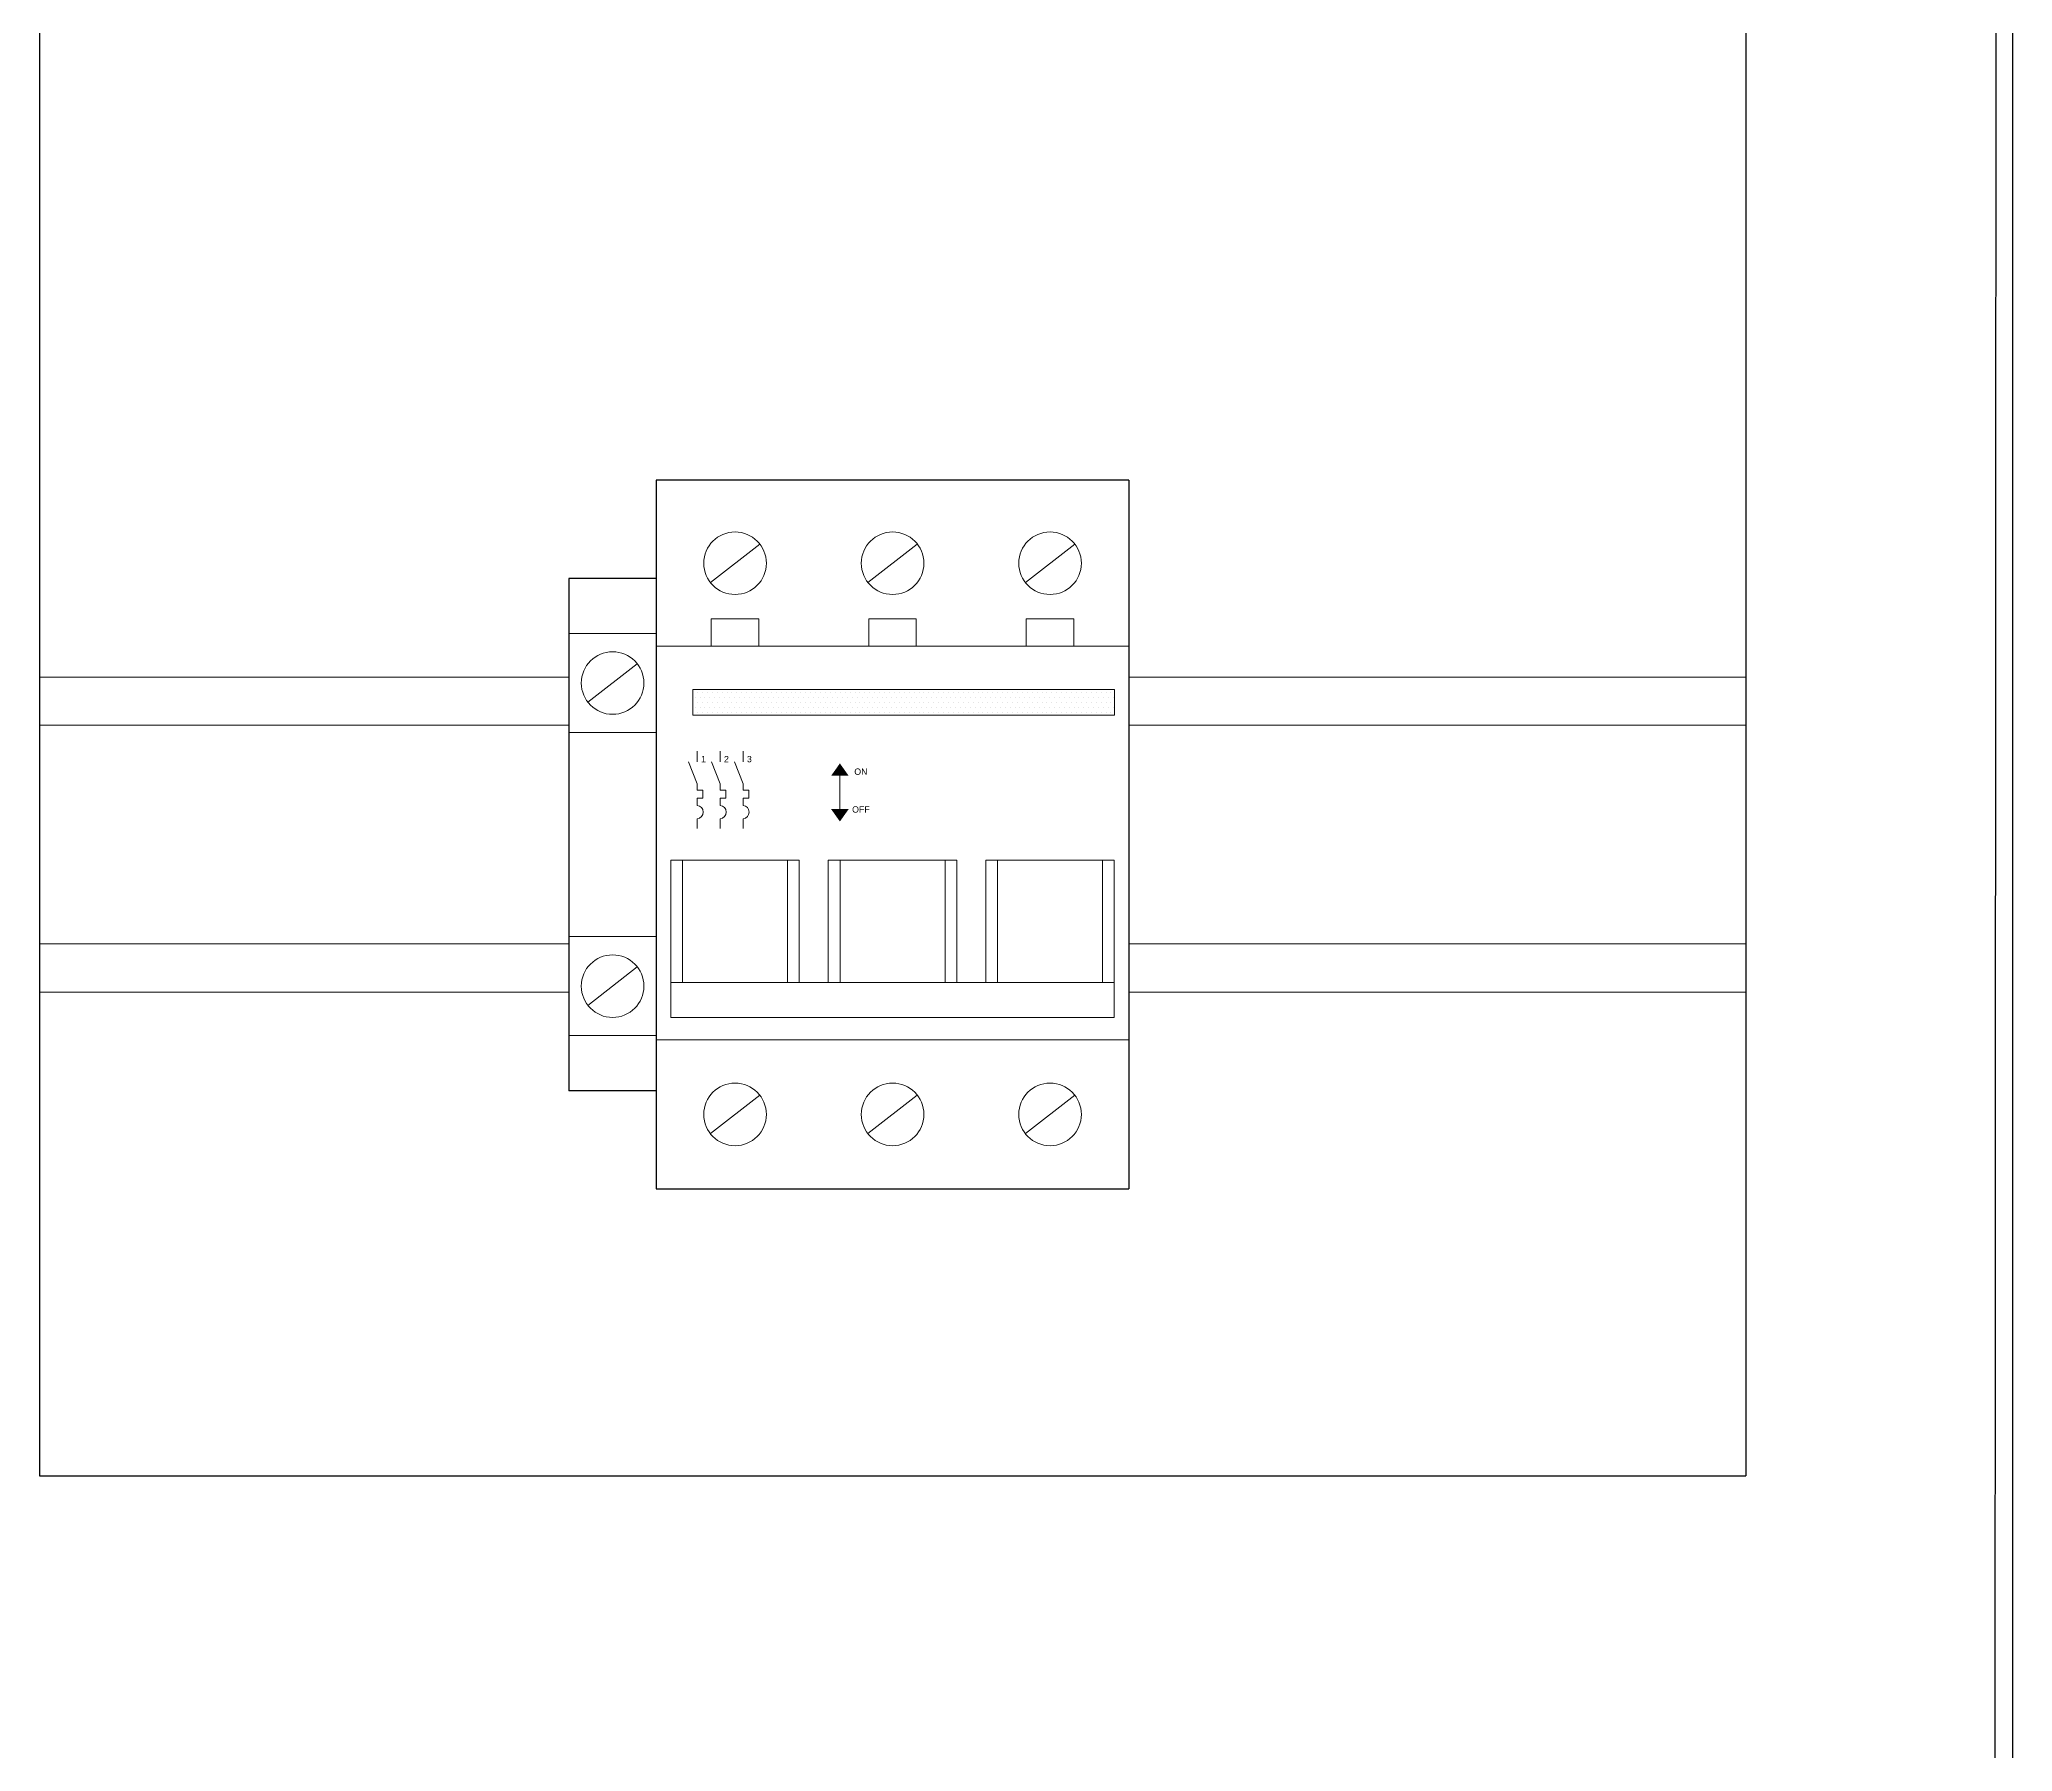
# Model space of a CAD drawing. Header units: millimetres. Extents: x -1335 to 33749, y 2338 to 5277.
# Drawn here: x 30310.8 to 30390.2, y 4326.8 to 4395.7 of the extents above; entities that cross this region are included whole.
import ezdxf
from ezdxf.enums import TextEntityAlignment as Align

# ---------------------------------------------------------------- set-up
doc = ezdxf.new("R2010")
doc.units = ezdxf.units.MM
doc.layers.add('01', color=6, linetype='Continuous', lineweight=20)
doc.layers.add('02', color=1, linetype='Continuous', lineweight=20)
doc.layers.add('03', color=141, linetype='Continuous')
doc.layers.add('04', color=11, linetype='Continuous')
doc.styles.add('T', font='arial.ttf')

# ---------------------------------------------------------------- blocks, each defined once
blk = doc.blocks.new('*X127')
at = {"color": 0}
for p, q in [((56.1234, 56.8069), (56.1234, 56.8069)), ((56.1262, 56.8125), (56.1262, 56.8125)), ((56.1291, 56.8069), (56.1291, 56.8069)), ((56.1319, 56.8125), (56.1319, 56.8125)), ((56.1347, 56.8069), (56.1347, 56.8069)), ((56.1375, 56.8125), (56.1375, 56.8125)), ((56.1403, 56.8069), (56.1403, 56.8069)), ((56.1431, 56.8125), (56.1431, 56.8125)), ((56.1459, 56.8069), (56.1459, 56.8069)), ((56.1488, 56.8125), (56.1488, 56.8125)), ((56.1516, 56.8069), (56.1516, 56.8069)), ((56.1544, 56.8125), (56.1544, 56.8125)), ((56.1572, 56.8069), (56.1572, 56.8069)), ((56.16, 56.8125), (56.16, 56.8125)), ((56.1628, 56.8069), (56.1628, 56.8069)), ((56.1656, 56.8125), (56.1656, 56.8125)), ((56.1684, 56.8069), (56.1684, 56.8069)), ((56.1713, 56.8125), (56.1713, 56.8125)), ((56.1741, 56.8069), (56.1741, 56.8069)), ((56.1769, 56.8125), (56.1769, 56.8125)), ((56.1797, 56.8069), (56.1797, 56.8069)), ((56.1825, 56.8125), (56.1825, 56.8125)), ((56.1853, 56.8069), (56.1853, 56.8069)), ((56.1881, 56.8125), (56.1881, 56.8125)), ((56.1909, 56.8069), (56.1909, 56.8069)), ((56.1938, 56.8125), (56.1938, 56.8125)), ((56.1966, 56.8069), (56.1966, 56.8069)), ((56.1994, 56.8125), (56.1994, 56.8125)), ((56.2022, 56.8069), (56.2022, 56.8069)), ((56.205, 56.8125), (56.205, 56.8125)), ((56.2078, 56.8069), (56.2078, 56.8069)), ((56.2106, 56.8125), (56.2106, 56.8125)), ((56.2134, 56.8069), (56.2134, 56.8069)), ((56.2163, 56.8125), (56.2163, 56.8125)), ((56.2191, 56.8069), (56.2191, 56.8069)), ((56.2219, 56.8125), (56.2219, 56.8125)), ((56.2247, 56.8069), (56.2247, 56.8069)), ((56.2275, 56.8125), (56.2275, 56.8125)), ((56.2303, 56.8069), (56.2303, 56.8069)), ((56.2331, 56.8125), (56.2331, 56.8125)), ((56.2359, 56.8069), (56.2359, 56.8069)), ((56.2388, 56.8125), (56.2388, 56.8125)), ((56.2416, 56.8069), (56.2416, 56.8069)), ((56.2444, 56.8125), (56.2444, 56.8125)), ((56.2472, 56.8069), (56.2472, 56.8069)), ((56.25, 56.8125), (56.25, 56.8125)), ((56.2528, 56.8069), (56.2528, 56.8069)), ((56.2556, 56.8125), (56.2556, 56.8125)), ((56.2584, 56.8069), (56.2584, 56.8069)), ((56.2613, 56.8125), (56.2613, 56.8125)), ((56.2641, 56.8069), (56.2641, 56.8069)), ((56.2669, 56.8125), (56.2669, 56.8125)), ((56.2697, 56.8069), (56.2697, 56.8069)), ((56.2725, 56.8125), (56.2725, 56.8125)), ((56.2753, 56.8069), (56.2753, 56.8069)), ((56.2781, 56.8125), (56.2781, 56.8125)), ((56.2809, 56.8069), (56.2809, 56.8069)), ((56.2838, 56.8125), (56.2838, 56.8125)), ((56.2866, 56.8069), (56.2866, 56.8069)), ((56.2894, 56.8125), (56.2894, 56.8125)), ((56.2922, 56.8069), (56.2922, 56.8069)), ((56.295, 56.8125), (56.295, 56.8125)), ((56.2978, 56.8069), (56.2978, 56.8069)), ((56.3006, 56.8125), (56.3006, 56.8125)), ((56.3034, 56.8069), (56.3034, 56.8069)), ((56.3063, 56.8125), (56.3063, 56.8125)), ((56.3091, 56.8069), (56.3091, 56.8069)), ((56.3119, 56.8125), (56.3119, 56.8125)), ((56.3147, 56.8069), (56.3147, 56.8069)), ((56.3175, 56.8125), (56.3175, 56.8125)), ((56.3203, 56.8069), (56.3203, 56.8069)), ((56.3231, 56.8125), (56.3231, 56.8125)), ((56.3259, 56.8069), (56.3259, 56.8069)), ((56.3288, 56.8125), (56.3288, 56.8125)), ((56.3316, 56.8069), (56.3316, 56.8069)), ((56.3344, 56.8125), (56.3344, 56.8125)), ((56.3372, 56.8069), (56.3372, 56.8069)), ((56.34, 56.8125), (56.34, 56.8125)), ((56.3428, 56.8069), (56.3428, 56.8069)), ((56.3456, 56.8125), (56.3456, 56.8125)), ((56.3484, 56.8069), (56.3484, 56.8069)), ((56.3513, 56.8125), (56.3513, 56.8125)), ((56.3541, 56.8069), (56.3541, 56.8069)), ((56.3569, 56.8125), (56.3569, 56.8125)), ((56.3597, 56.8069), (56.3597, 56.8069)), ((56.3625, 56.8125), (56.3625, 56.8125)), ((56.3653, 56.8069), (56.3653, 56.8069)), ((56.3681, 56.8125), (56.3681, 56.8125)), ((56.3709, 56.8069), (56.3709, 56.8069)), ((56.3738, 56.8125), (56.3738, 56.8125)), ((56.3766, 56.8069), (56.3766, 56.8069)), ((56.3794, 56.8125), (56.3794, 56.8125)), ((56.3822, 56.8069), (56.3822, 56.8069)), ((56.385, 56.8125), (56.385, 56.8125)), ((56.3878, 56.8069), (56.3878, 56.8069)), ((56.3906, 56.8125), (56.3906, 56.8125)), ((56.3934, 56.8069), (56.3934, 56.8069)), ((56.3963, 56.8125), (56.3963, 56.8125)), ((56.3991, 56.8069), (56.3991, 56.8069)), ((56.4019, 56.8125), (56.4019, 56.8125)), ((56.4047, 56.8069), (56.4047, 56.8069)), ((56.4075, 56.8125), (56.4075, 56.8125)), ((56.4103, 56.8069), (56.4103, 56.8069)), ((56.4131, 56.8125), (56.4131, 56.8125)), ((56.4159, 56.8069), (56.4159, 56.8069)), ((56.4188, 56.8125), (56.4188, 56.8125)), ((56.4216, 56.8069), (56.4216, 56.8069)), ((56.4244, 56.8125), (56.4244, 56.8125)), ((56.4272, 56.8069), (56.4272, 56.8069)), ((56.43, 56.8125), (56.43, 56.8125)), ((56.4328, 56.8069), (56.4328, 56.8069)), ((56.4356, 56.8125), (56.4356, 56.8125)), ((56.4384, 56.8069), (56.4384, 56.8069)), ((56.4413, 56.8125), (56.4413, 56.8125)), ((56.4441, 56.8069), (56.4441, 56.8069)), ((56.4469, 56.8125), (56.4469, 56.8125)), ((56.4497, 56.8069), (56.4497, 56.8069)), ((56.4525, 56.8125), (56.4525, 56.8125)), ((56.4553, 56.8069), (56.4553, 56.8069)), ((56.4581, 56.8125), (56.4581, 56.8125)), ((56.4609, 56.8069), (56.4609, 56.8069)), ((56.4638, 56.8125), (56.4638, 56.8125)), ((56.4666, 56.8069), (56.4666, 56.8069)), ((56.4694, 56.8125), (56.4694, 56.8125)), ((56.4722, 56.8069), (56.4722, 56.8069)), ((56.475, 56.8125), (56.475, 56.8125)), ((56.4778, 56.8069), (56.4778, 56.8069)), ((56.4806, 56.8125), (56.4806, 56.8125)), ((56.4834, 56.8069), (56.4834, 56.8069)), ((56.4863, 56.8125), (56.4863, 56.8125)), ((56.4891, 56.8069), (56.4891, 56.8069)), ((56.4919, 56.8125), (56.4919, 56.8125)), ((56.4947, 56.8069), (56.4947, 56.8069)), ((56.4975, 56.8125), (56.4975, 56.8125)), ((56.5003, 56.8069), (56.5003, 56.8069)), ((56.5031, 56.8125), (56.5031, 56.8125)), ((56.5059, 56.8069), (56.5059, 56.8069)), ((56.5088, 56.8125), (56.5088, 56.8125)), ((56.5116, 56.8069), (56.5116, 56.8069)), ((56.5144, 56.8125), (56.5144, 56.8125)), ((56.5172, 56.8069), (56.5172, 56.8069)), ((56.52, 56.8125), (56.52, 56.8125)), ((56.5228, 56.8069), (56.5228, 56.8069)), ((56.5256, 56.8125), (56.5256, 56.8125)), ((56.5284, 56.8069), (56.5284, 56.8069)), ((56.5313, 56.8125), (56.5313, 56.8125)), ((56.5341, 56.8069), (56.5341, 56.8069)), ((56.5369, 56.8125), (56.5369, 56.8125)), ((56.5397, 56.8069), (56.5397, 56.8069)), ((56.5425, 56.8125), (56.5425, 56.8125)), ((56.5453, 56.8069), (56.5453, 56.8069)), ((56.5481, 56.8125), (56.5481, 56.8125)), ((56.5509, 56.8069), (56.5509, 56.8069)), ((56.5538, 56.8125), (56.5538, 56.8125)), ((56.5566, 56.8069), (56.5566, 56.8069)), ((56.5594, 56.8125), (56.5594, 56.8125)), ((56.5622, 56.8069), (56.5622, 56.8069)), ((56.565, 56.8125), (56.565, 56.8125)), ((56.5678, 56.8069), (56.5678, 56.8069)), ((56.5706, 56.8125), (56.5706, 56.8125)), ((56.5734, 56.8069), (56.5734, 56.8069)), ((56.5763, 56.8125), (56.5763, 56.8125)), ((56.5791, 56.8069), (56.5791, 56.8069)), ((56.5819, 56.8125), (56.5819, 56.8125)), ((56.5847, 56.8069), (56.5847, 56.8069)), ((56.5875, 56.8125), (56.5875, 56.8125)), ((56.5903, 56.8069), (56.5903, 56.8069)), ((56.5931, 56.8125), (56.5931, 56.8125)), ((56.5959, 56.8069), (56.5959, 56.8069)), ((56.5988, 56.8125), (56.5988, 56.8125)), ((56.6016, 56.8069), (56.6016, 56.8069)), ((56.1234, 56.7956), (56.1234, 56.7956)), ((56.1262, 56.8013), (56.1262, 56.8013)), ((56.1262, 56.79), (56.1262, 56.79)), ((56.1291, 56.7956), (56.1291, 56.7956)), ((56.1319, 56.8013), (56.1319, 56.8013)), ((56.1319, 56.79), (56.1319, 56.79)), ((56.1347, 56.7956), (56.1347, 56.7956)), ((56.1375, 56.8013), (56.1375, 56.8013)), ((56.1375, 56.79), (56.1375, 56.79)), ((56.1403, 56.7956), (56.1403, 56.7956)), ((56.1431, 56.8013), (56.1431, 56.8013)), ((56.1431, 56.79), (56.1431, 56.79)), ((56.1459, 56.7956), (56.1459, 56.7956)), ((56.1488, 56.8013), (56.1488, 56.8013)), ((56.1488, 56.79), (56.1488, 56.79)), ((56.1516, 56.7956), (56.1516, 56.7956)), ((56.1544, 56.8013), (56.1544, 56.8013)), ((56.1544, 56.79), (56.1544, 56.79)), ((56.1572, 56.7956), (56.1572, 56.7956)), ((56.16, 56.8013), (56.16, 56.8013)), ((56.16, 56.79), (56.16, 56.79)), ((56.1628, 56.7956), (56.1628, 56.7956)), ((56.1656, 56.8013), (56.1656, 56.8013)), ((56.1656, 56.79), (56.1656, 56.79)), ((56.1684, 56.7956), (56.1684, 56.7956)), ((56.1713, 56.8013), (56.1713, 56.8013)), ((56.1713, 56.79), (56.1713, 56.79)), ((56.1741, 56.7956), (56.1741, 56.7956)), ((56.1769, 56.8013), (56.1769, 56.8013)), ((56.1769, 56.79), (56.1769, 56.79)), ((56.1797, 56.7956), (56.1797, 56.7956)), ((56.1825, 56.8013), (56.1825, 56.8013)), ((56.1825, 56.79), (56.1825, 56.79)), ((56.1853, 56.7956), (56.1853, 56.7956)), ((56.1881, 56.8013), (56.1881, 56.8013)), ((56.1881, 56.79), (56.1881, 56.79)), ((56.1909, 56.7956), (56.1909, 56.7956)), ((56.1938, 56.8013), (56.1938, 56.8013)), ((56.1938, 56.79), (56.1938, 56.79)), ((56.1966, 56.7956), (56.1966, 56.7956)), ((56.1994, 56.8013), (56.1994, 56.8013)), ((56.1994, 56.79), (56.1994, 56.79)), ((56.2022, 56.7956), (56.2022, 56.7956)), ((56.205, 56.8013), (56.205, 56.8013)), ((56.205, 56.79), (56.205, 56.79)), ((56.2078, 56.7956), (56.2078, 56.7956)), ((56.2106, 56.8013), (56.2106, 56.8013)), ((56.2106, 56.79), (56.2106, 56.79)), ((56.2134, 56.7956), (56.2134, 56.7956)), ((56.2163, 56.8013), (56.2163, 56.8013)), ((56.2163, 56.79), (56.2163, 56.79)), ((56.2191, 56.7956), (56.2191, 56.7956)), ((56.2219, 56.8013), (56.2219, 56.8013)), ((56.2219, 56.79), (56.2219, 56.79)), ((56.2247, 56.7956), (56.2247, 56.7956)), ((56.2275, 56.8013), (56.2275, 56.8013)), ((56.2275, 56.79), (56.2275, 56.79)), ((56.2303, 56.7956), (56.2303, 56.7956)), ((56.2331, 56.8013), (56.2331, 56.8013)), ((56.2331, 56.79), (56.2331, 56.79)), ((56.2359, 56.7956), (56.2359, 56.7956)), ((56.2388, 56.8013), (56.2388, 56.8013)), ((56.2388, 56.79), (56.2388, 56.79)), ((56.2416, 56.7956), (56.2416, 56.7956)), ((56.2444, 56.8013), (56.2444, 56.8013)), ((56.2444, 56.79), (56.2444, 56.79)), ((56.2472, 56.7956), (56.2472, 56.7956)), ((56.25, 56.8013), (56.25, 56.8013)), ((56.25, 56.79), (56.25, 56.79)), ((56.2528, 56.7956), (56.2528, 56.7956)), ((56.2556, 56.8013), (56.2556, 56.8013)), ((56.2556, 56.79), (56.2556, 56.79)), ((56.2584, 56.7956), (56.2584, 56.7956)), ((56.2613, 56.8013), (56.2613, 56.8013)), ((56.2613, 56.79), (56.2613, 56.79)), ((56.2641, 56.7956), (56.2641, 56.7956)), ((56.2669, 56.8013), (56.2669, 56.8013)), ((56.2669, 56.79), (56.2669, 56.79)), ((56.2697, 56.7956), (56.2697, 56.7956)), ((56.2725, 56.8013), (56.2725, 56.8013)), ((56.2725, 56.79), (56.2725, 56.79)), ((56.2753, 56.7956), (56.2753, 56.7956)), ((56.2781, 56.8013), (56.2781, 56.8013)), ((56.2781, 56.79), (56.2781, 56.79)), ((56.2809, 56.7956), (56.2809, 56.7956)), ((56.2838, 56.8013), (56.2838, 56.8013)), ((56.2838, 56.79), (56.2838, 56.79)), ((56.2866, 56.7956), (56.2866, 56.7956)), ((56.2894, 56.8013), (56.2894, 56.8013)), ((56.2894, 56.79), (56.2894, 56.79)), ((56.2922, 56.7956), (56.2922, 56.7956)), ((56.295, 56.8013), (56.295, 56.8013)), ((56.295, 56.79), (56.295, 56.79)), ((56.2978, 56.7956), (56.2978, 56.7956)), ((56.3006, 56.8013), (56.3006, 56.8013)), ((56.3006, 56.79), (56.3006, 56.79)), ((56.3034, 56.7956), (56.3034, 56.7956)), ((56.3063, 56.8013), (56.3063, 56.8013)), ((56.3063, 56.79), (56.3063, 56.79)), ((56.3091, 56.7956), (56.3091, 56.7956)), ((56.3119, 56.8013), (56.3119, 56.8013)), ((56.3119, 56.79), (56.3119, 56.79)), ((56.3147, 56.7956), (56.3147, 56.7956)), ((56.3175, 56.8013), (56.3175, 56.8013)), ((56.3175, 56.79), (56.3175, 56.79)), ((56.3203, 56.7956), (56.3203, 56.7956)), ((56.3231, 56.8013), (56.3231, 56.8013)), ((56.3231, 56.79), (56.3231, 56.79)), ((56.3259, 56.7956), (56.3259, 56.7956)), ((56.3288, 56.8013), (56.3288, 56.8013)), ((56.3288, 56.79), (56.3288, 56.79)), ((56.3316, 56.7956), (56.3316, 56.7956)), ((56.3344, 56.8013), (56.3344, 56.8013)), ((56.3344, 56.79), (56.3344, 56.79)), ((56.3372, 56.7956), (56.3372, 56.7956)), ((56.34, 56.8013), (56.34, 56.8013)), ((56.34, 56.79), (56.34, 56.79)), ((56.3428, 56.7956), (56.3428, 56.7956)), ((56.3456, 56.8013), (56.3456, 56.8013)), ((56.3456, 56.79), (56.3456, 56.79)), ((56.3484, 56.7956), (56.3484, 56.7956)), ((56.3513, 56.8013), (56.3513, 56.8013)), ((56.3513, 56.79), (56.3513, 56.79)), ((56.3541, 56.7956), (56.3541, 56.7956)), ((56.3569, 56.8013), (56.3569, 56.8013)), ((56.3569, 56.79), (56.3569, 56.79)), ((56.3597, 56.7956), (56.3597, 56.7956)), ((56.3625, 56.8013), (56.3625, 56.8013)), ((56.3625, 56.79), (56.3625, 56.79)), ((56.3653, 56.7956), (56.3653, 56.7956)), ((56.3681, 56.8013), (56.3681, 56.8013)), ((56.3681, 56.79), (56.3681, 56.79)), ((56.3709, 56.7956), (56.3709, 56.7956)), ((56.3738, 56.8013), (56.3738, 56.8013)), ((56.3738, 56.79), (56.3738, 56.79)), ((56.3766, 56.7956), (56.3766, 56.7956)), ((56.3794, 56.8013), (56.3794, 56.8013)), ((56.3794, 56.79), (56.3794, 56.79)), ((56.3822, 56.7956), (56.3822, 56.7956)), ((56.385, 56.8013), (56.385, 56.8013)), ((56.385, 56.79), (56.385, 56.79)), ((56.3878, 56.7956), (56.3878, 56.7956)), ((56.3906, 56.8013), (56.3906, 56.8013)), ((56.3906, 56.79), (56.3906, 56.79)), ((56.3934, 56.7956), (56.3934, 56.7956)), ((56.3963, 56.8013), (56.3963, 56.8013)), ((56.3963, 56.79), (56.3963, 56.79)), ((56.3991, 56.7956), (56.3991, 56.7956)), ((56.4019, 56.8013), (56.4019, 56.8013)), ((56.4019, 56.79), (56.4019, 56.79)), ((56.4047, 56.7956), (56.4047, 56.7956)), ((56.4075, 56.8013), (56.4075, 56.8013)), ((56.4075, 56.79), (56.4075, 56.79)), ((56.4103, 56.7956), (56.4103, 56.7956)), ((56.4131, 56.8013), (56.4131, 56.8013)), ((56.4131, 56.79), (56.4131, 56.79)), ((56.4159, 56.7956), (56.4159, 56.7956)), ((56.4188, 56.8013), (56.4188, 56.8013)), ((56.4188, 56.79), (56.4188, 56.79)), ((56.4216, 56.7956), (56.4216, 56.7956)), ((56.4244, 56.8013), (56.4244, 56.8013)), ((56.4244, 56.79), (56.4244, 56.79)), ((56.4272, 56.7956), (56.4272, 56.7956)), ((56.43, 56.8013), (56.43, 56.8013)), ((56.43, 56.79), (56.43, 56.79)), ((56.4328, 56.7956), (56.4328, 56.7956)), ((56.4356, 56.8013), (56.4356, 56.8013)), ((56.4356, 56.79), (56.4356, 56.79)), ((56.4384, 56.7956), (56.4384, 56.7956)), ((56.4413, 56.8013), (56.4413, 56.8013)), ((56.4413, 56.79), (56.4413, 56.79)), ((56.4441, 56.7956), (56.4441, 56.7956)), ((56.4469, 56.8013), (56.4469, 56.8013)), ((56.4469, 56.79), (56.4469, 56.79)), ((56.4497, 56.7956), (56.4497, 56.7956)), ((56.4525, 56.8013), (56.4525, 56.8013)), ((56.4525, 56.79), (56.4525, 56.79)), ((56.4553, 56.7956), (56.4553, 56.7956)), ((56.4581, 56.8013), (56.4581, 56.8013)), ((56.4581, 56.79), (56.4581, 56.79)), ((56.4609, 56.7956), (56.4609, 56.7956)), ((56.4638, 56.8013), (56.4638, 56.8013)), ((56.4638, 56.79), (56.4638, 56.79)), ((56.4666, 56.7956), (56.4666, 56.7956)), ((56.4694, 56.8013), (56.4694, 56.8013)), ((56.4694, 56.79), (56.4694, 56.79)), ((56.4722, 56.7956), (56.4722, 56.7956)), ((56.475, 56.8013), (56.475, 56.8013)), ((56.475, 56.79), (56.475, 56.79)), ((56.4778, 56.7956), (56.4778, 56.7956)), ((56.4806, 56.8013), (56.4806, 56.8013)), ((56.4806, 56.79), (56.4806, 56.79)), ((56.4834, 56.7956), (56.4834, 56.7956)), ((56.4863, 56.8013), (56.4863, 56.8013)), ((56.4863, 56.79), (56.4863, 56.79)), ((56.4891, 56.7956), (56.4891, 56.7956)), ((56.4919, 56.8013), (56.4919, 56.8013)), ((56.4919, 56.79), (56.4919, 56.79)), ((56.4947, 56.7956), (56.4947, 56.7956)), ((56.4975, 56.8013), (56.4975, 56.8013)), ((56.4975, 56.79), (56.4975, 56.79)), ((56.5003, 56.7956), (56.5003, 56.7956)), ((56.5031, 56.8013), (56.5031, 56.8013)), ((56.5031, 56.79), (56.5031, 56.79)), ((56.5059, 56.7956), (56.5059, 56.7956)), ((56.5088, 56.8013), (56.5088, 56.8013)), ((56.5088, 56.79), (56.5088, 56.79)), ((56.5116, 56.7956), (56.5116, 56.7956)), ((56.5144, 56.8013), (56.5144, 56.8013)), ((56.5144, 56.79), (56.5144, 56.79)), ((56.5172, 56.7956), (56.5172, 56.7956)), ((56.52, 56.8013), (56.52, 56.8013)), ((56.52, 56.79), (56.52, 56.79)), ((56.5228, 56.7956), (56.5228, 56.7956)), ((56.5256, 56.8013), (56.5256, 56.8013)), ((56.5256, 56.79), (56.5256, 56.79)), ((56.5284, 56.7956), (56.5284, 56.7956)), ((56.5313, 56.8013), (56.5313, 56.8013)), ((56.5313, 56.79), (56.5313, 56.79)), ((56.5341, 56.7956), (56.5341, 56.7956)), ((56.5369, 56.8013), (56.5369, 56.8013)), ((56.5369, 56.79), (56.5369, 56.79)), ((56.5397, 56.7956), (56.5397, 56.7956)), ((56.5425, 56.8013), (56.5425, 56.8013)), ((56.5425, 56.79), (56.5425, 56.79)), ((56.5453, 56.7956), (56.5453, 56.7956)), ((56.5481, 56.8013), (56.5481, 56.8013)), ((56.5481, 56.79), (56.5481, 56.79)), ((56.5509, 56.7956), (56.5509, 56.7956)), ((56.5538, 56.8013), (56.5538, 56.8013)), ((56.5538, 56.79), (56.5538, 56.79)), ((56.5566, 56.7956), (56.5566, 56.7956)), ((56.5594, 56.8013), (56.5594, 56.8013)), ((56.5594, 56.79), (56.5594, 56.79)), ((56.5622, 56.7956), (56.5622, 56.7956)), ((56.565, 56.8013), (56.565, 56.8013)), ((56.565, 56.79), (56.565, 56.79)), ((56.5678, 56.7956), (56.5678, 56.7956)), ((56.5706, 56.8013), (56.5706, 56.8013)), ((56.5706, 56.79), (56.5706, 56.79)), ((56.5734, 56.7956), (56.5734, 56.7956)), ((56.5763, 56.8013), (56.5763, 56.8013)), ((56.5763, 56.79), (56.5763, 56.79)), ((56.5791, 56.7956), (56.5791, 56.7956)), ((56.5819, 56.8013), (56.5819, 56.8013)), ((56.5819, 56.79), (56.5819, 56.79)), ((56.5847, 56.7956), (56.5847, 56.7956)), ((56.5875, 56.8013), (56.5875, 56.8013)), ((56.5875, 56.79), (56.5875, 56.79)), ((56.5903, 56.7956), (56.5903, 56.7956)), ((56.5931, 56.8013), (56.5931, 56.8013)), ((56.5931, 56.79), (56.5931, 56.79)), ((56.5959, 56.7956), (56.5959, 56.7956)), ((56.5988, 56.8013), (56.5988, 56.8013)), ((56.5988, 56.79), (56.5988, 56.79)), ((56.6016, 56.7956), (56.6016, 56.7956))]:
    blk.add_line(p, q, dxfattribs=at)

msp = doc.modelspace()

# ---------------------------------------------------------------- linework, layer by layer
at = {"layer": '01', "color": 8}
for p, q in [((30337.819, 4373.862), (30339.806, 4375.406)), ((30344.154, 4373.862), (30346.14, 4375.406)), ((30350.488, 4373.862), (30352.474, 4375.406)), ((30335.645, 4371.805), (30332.126, 4371.805)), ((30337.857, 4372.4), (30337.857, 4371.296)), ((30338.813, 4372.4), (30337.857, 4372.4)), ((30338.813, 4372.4), (30339.768, 4372.4)), ((30339.768, 4372.4), (30339.768, 4371.296)), ((30345.147, 4372.4), (30344.192, 4372.4)), ((30344.192, 4372.4), (30344.192, 4371.296)), ((30345.147, 4372.4), (30346.102, 4372.4)), ((30346.102, 4372.4), (30346.102, 4371.296)), ((30351.481, 4372.4), (30350.526, 4372.4)), ((30350.526, 4372.4), (30350.526, 4371.296)), ((30351.481, 4372.4), (30352.436, 4372.4)), ((30352.436, 4372.4), (30352.436, 4371.296)), ((30332.893, 4369.043), (30334.879, 4370.587)), ((30335.645, 4367.825), (30332.126, 4367.825)), ((30337.288, 4367.08), (30337.288, 4366.642)), ((30338.21, 4367.08), (30338.21, 4366.642)), ((30339.133, 4367.08), (30339.133, 4366.642)), ((30336.942, 4366.642), (30337.288, 4365.765)), ((30337.864, 4366.642), (30338.21, 4365.765)), ((30338.786, 4366.642), (30339.133, 4365.765)), ((30343.028, 4366.086), (30343.028, 4364.742)), ((30337.288, 4365.765), (30337.288, 4365.512)), ((30337.288, 4365.512), (30337.519, 4365.512)), ((30337.519, 4365.512), (30337.519, 4365.189)), ((30338.21, 4365.765), (30338.21, 4365.512)), ((30338.21, 4365.512), (30338.441, 4365.512)), ((30338.441, 4365.512), (30338.441, 4365.189)), ((30339.133, 4365.765), (30339.133, 4365.512)), ((30339.133, 4365.512), (30339.363, 4365.512)), ((30339.363, 4365.512), (30339.363, 4365.189)), ((30337.288, 4365.189), (30337.288, 4364.889)), ((30337.519, 4365.189), (30337.288, 4365.189)), ((30338.21, 4365.189), (30338.21, 4364.889)), ((30338.441, 4365.189), (30338.21, 4365.189)), ((30339.363, 4365.189), (30339.133, 4365.189)), ((30339.133, 4365.189), (30339.133, 4364.889)), ((30337.288, 4364.358), (30337.288, 4363.966)), ((30338.21, 4364.358), (30338.21, 4363.966)), ((30339.133, 4364.358), (30339.133, 4363.966)), ((30336.701, 4362.697), (30336.229, 4362.697)), ((30336.229, 4362.697), (30336.229, 4357.771)), ((30336.701, 4362.697), (30340.924, 4362.697)), ((30336.701, 4357.771), (30336.701, 4362.697)), ((30340.924, 4362.697), (30341.396, 4362.697)), ((30340.924, 4362.697), (30340.924, 4357.771)), ((30341.396, 4362.697), (30341.396, 4357.771)), ((30343.035, 4362.697), (30342.563, 4362.697)), ((30342.563, 4362.697), (30342.563, 4357.771)), ((30343.035, 4362.697), (30347.258, 4362.697)), ((30343.035, 4357.771), (30343.035, 4362.697)), ((30347.258, 4362.697), (30347.731, 4362.697)), ((30347.258, 4362.697), (30347.258, 4357.771)), ((30347.731, 4362.697), (30347.731, 4357.771)), ((30349.37, 4362.697), (30348.897, 4362.697)), ((30348.897, 4362.697), (30348.897, 4357.771)), ((30349.37, 4362.697), (30353.593, 4362.697)), ((30349.37, 4357.771), (30349.37, 4362.697)), ((30353.593, 4362.697), (30354.065, 4362.697)), ((30353.593, 4362.697), (30353.593, 4357.771)), ((30354.065, 4362.697), (30354.065, 4357.771)), ((30335.645, 4359.614), (30332.126, 4359.614)), ((30332.893, 4356.852), (30334.879, 4358.397)), ((30336.229, 4357.771), (30354.065, 4357.771)), ((30336.229, 4357.771), (30336.229, 4356.363)), ((30336.701, 4357.771), (30340.924, 4357.771)), ((30343.035, 4357.771), (30347.258, 4357.771)), ((30349.37, 4357.771), (30353.593, 4357.771)), ((30354.065, 4357.771), (30354.065, 4356.363)), ((30354.065, 4356.363), (30336.229, 4356.363)), ((30336.701, 4356.363), (30340.924, 4356.363)), ((30343.035, 4356.363), (30347.258, 4356.363)), ((30349.37, 4356.363), (30353.593, 4356.363)), ((30335.645, 4355.635), (30332.126, 4355.635)), ((30337.819, 4351.692), (30339.806, 4353.236)), ((30344.154, 4351.692), (30346.14, 4353.236)), ((30350.488, 4351.692), (30352.474, 4353.236))]:
    msp.add_line(p, q, dxfattribs=at)
msp.add_lwpolyline([(30337.12, 4369.559), (30337.12, 4368.525), (30354.077, 4368.525), (30354.077, 4369.559)], close=True, dxfattribs=at)
for points in [[(30343.028, 4366.583, 0, 0.704, 0), (30343.028, 4366.086, 0.704, 0.704, 0)], [(30343.028, 4364.245, 0, 0.704, 0), (30343.028, 4364.742, 0.704, 0.704, 0)]]:
    msp.add_lwpolyline(points, format="xyseb", dxfattribs=at)
for centre in [(30338.813, 4374.634), (30345.147, 4374.634), (30351.481, 4374.634), (30333.886, 4369.815), (30333.886, 4357.624), (30338.813, 4352.464), (30345.147, 4352.464), (30351.481, 4352.464)]:
    msp.add_circle(centre, 1.258, dxfattribs=at)
for centre in [(30337.265, 4364.624), (30338.187, 4364.624), (30339.11, 4364.624)]:
    msp.add_arc(centre, 0.266, 274.94248, 85.05752, dxfattribs=at)
at = {"layer": '02', "color": 8}
for p, q in [((30341.98, 4371.296), (30335.645, 4371.296)), ((30348.314, 4371.296), (30341.98, 4371.296)), ((30354.648, 4371.296), (30348.314, 4371.296)), ((30332.126, 4370.054), (30310.836, 4370.054)), ((30354.648, 4370.054), (30379.458, 4370.054)), ((30332.126, 4368.119), (30310.836, 4368.119)), ((30354.648, 4368.119), (30379.458, 4368.119)), ((30332.126, 4359.321), (30310.836, 4359.321)), ((30354.648, 4359.321), (30379.458, 4359.321)), ((30332.126, 4357.385), (30310.836, 4357.385)), ((30354.648, 4357.385), (30379.458, 4357.385)), ((30341.98, 4355.46), (30335.645, 4355.46)), ((30348.314, 4355.46), (30341.98, 4355.46)), ((30354.648, 4355.46), (30348.314, 4355.46))]:
    msp.add_line(p, q, dxfattribs=at)
at = {"layer": '03', "color": 2}
for p, q in [((30310.836, 4482.212), (30310.836, 4337.93)), ((30379.458, 4482.212), (30379.458, 4337.93)), ((30310.836, 4337.93), (30379.458, 4337.93))]:
    msp.add_line(p, q, dxfattribs=at)
at = {"layer": '03', "color": 8}
for p, q in [((30341.98, 4377.972), (30335.645, 4377.972)), ((30335.645, 4377.972), (30335.645, 4349.467)), ((30348.314, 4377.972), (30341.98, 4377.972)), ((30354.648, 4377.972), (30348.314, 4377.972)), ((30354.648, 4377.972), (30354.648, 4349.467)), ((30335.645, 4374.024), (30332.126, 4374.024)), ((30332.126, 4374.024), (30332.126, 4353.415)), ((30335.645, 4353.415), (30332.126, 4353.415)), ((30335.645, 4349.467), (30341.98, 4349.467)), ((30341.98, 4349.467), (30348.314, 4349.467)), ((30348.314, 4349.467), (30354.648, 4349.467))]:
    msp.add_line(p, q, dxfattribs=at)
at = {"layer": '04'}
for p, q in [((30389.809, 4985.018), (30389.316, 4002.708)), ((30390.19, 4919.44), (30390.19, 4042.274))]:
    msp.add_line(p, q, dxfattribs=at)

# ---------------------------------------------------------------- block references
at = {"layer": '01', "color": 8, "xscale": 35.19074821887928, "yscale": 35.19074821887928, "zscale": 35.19074821887928}
msp.add_blockref('*X127', (28362.177, 2370.164), dxfattribs=at)

# ---------------------------------------------------------------- texts
at = {"layer": '01', "color": 8, "style": 'T'}
for s, height, p in [('1', 0.254, (30337.542, 4366.757)), ('2', 0.254, (30338.464, 4366.757)), ('3', 0.254, (30339.387, 4366.757)), ('ON', 0.2538, (30343.873, 4366.251)), ('OFF', 0.2538, (30343.873, 4364.731))]:
    msp.add_text(s, height=height, dxfattribs=at).set_placement(p, align=Align.MIDDLE)

doc.saveas('drawing.dxf')
